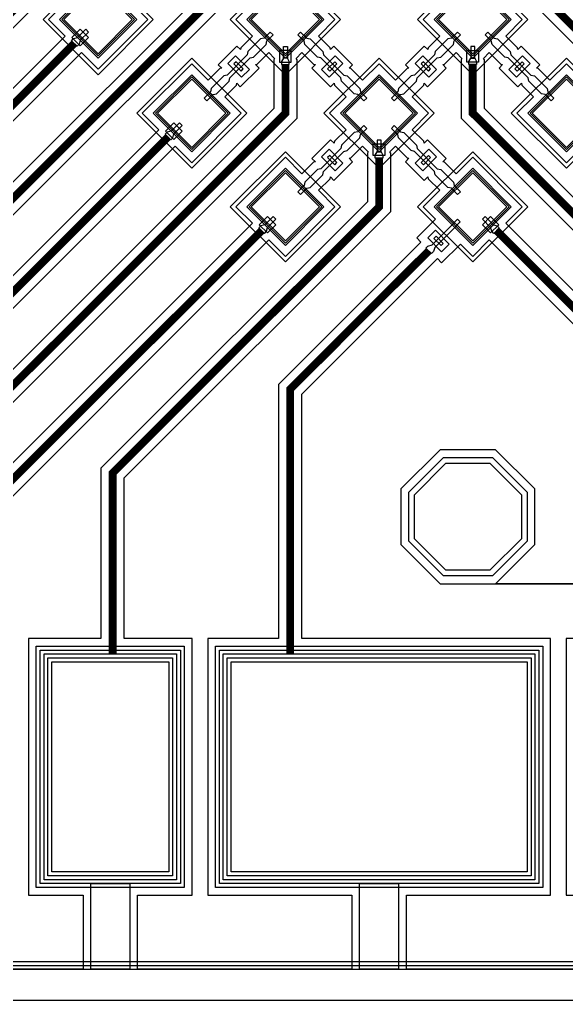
# Model space of a CAD drawing. Extents: x -87611 to 96139, y 77822 to 138139.
# Drawn here: x -21183 to -20481, y 109859 to 111119 of the extents above; entities that cross this region are included whole.
import ezdxf

# ---------------------------------------------------------------- set-up
doc = ezdxf.new("R2010")
doc.units = 0
doc.header["$MEASUREMENT"] = 0
doc.layers.get('0').update_dxf_attribs({"color": 6})
for name, color, linetype in [('L10D0 Abs', 4, 'Continuous'), ('L12D0 Etch', 190, 'Continuous'), ('L14D0 Au', 2, 'Continuous'), ('L15D0 PVIA', 7, 'Continuous'), ('L18D0 SU8', 7, 'Continuous'), ('L1D0 Plug', 200, 'Continuous'), ('L3D0 Base', 3, 'Continuous'), ('L4D0 Cntr', 1, 'Continuous'), ('L50D0 SiO2', 52, 'Continuous'), ('L7D0 DE', 42, 'Continuous'), ('L8D0 Wire', 5, 'Continuous'), ('L9D0 Cont', 30, 'Continuous')]:
    doc.layers.add(name, color=color, linetype=linetype)

# ---------------------------------------------------------------- blocks, each defined once
blk = doc.blocks.new('32PAD')
at = {"layer": 'L14D0 Au'}
blk.add_lwpolyline([(-80, 10), (-80, 290), (80, 290), (80, 10)], close=True, dxfattribs=at)
at = {"layer": 'L15D0 PVIA'}
blk.add_lwpolyline([(-75, 15), (-75, 285), (75, 285), (75, 15)], close=True, dxfattribs=at)
at = {"layer": 'L3D0 Base'}
for points in [[(-25, 300), (-25, 410), (25, 410), (25, 300)], [(-90, 0), (-90, 300), (90, 300), (90, 0)]]:
    blk.add_lwpolyline(points, close=True, dxfattribs=at)
at = {"layer": 'L4D0 Cntr'}
blk.add_lwpolyline([(-85, 5), (-85, 295), (85, 295), (85, 5)], close=True, dxfattribs=at)
at = {"layer": 'L8D0 Wire'}
blk.add_lwpolyline([(-95, -5), (-95, 305), (95, 305), (95, -5)], close=True, dxfattribs=at)
blk = doc.blocks.new('_32PADS')
at = {"layer": 'L14D0 Au'}
blk.add_lwpolyline([(-195, -1340), (-195, -1060), (195, -1060), (195, -1340)], close=True, dxfattribs=at)
at = {"layer": 'L15D0 PVIA'}
blk.add_lwpolyline([(-190, -1335), (-190, -1065), (190, -1065), (190, -1335)], close=True, dxfattribs=at)
at = {"layer": 'L3D0 Base'}
for points in [[(-205, -1350), (-205, -1050), (205, -1050), (205, -1350)], [(-25, -1460), (-25, -1350), (25, -1350), (25, -1460)]]:
    blk.add_lwpolyline(points, close=True, dxfattribs=at)
at = {"layer": 'L4D0 Cntr'}
blk.add_lwpolyline([(-200, -1345), (-200, -1055), (200, -1055), (200, -1345)], close=True, dxfattribs=at)
at = {"layer": 'L8D0 Wire'}
blk.add_lwpolyline([(-210, -1355), (-210, -1045), (210, -1045), (210, -1355)], close=True, dxfattribs=at)
at = {"rotation": 180}
blk.add_blockref('32PAD', (-345, -1050), dxfattribs=at)
blk = doc.blocks.new('_PRBE_BTM')
at = {"layer": 'L1D0 Plug'}
blk.add_lwpolyline([(-25, -12.5), (-25, 12.5), (-11, 12.5), (-11, -12.5)], close=True, dxfattribs=at)
at = {"layer": 'L3D0 Base'}
for points in [[(-55, 2.5), (-45, 2.5), (-45, -2.5), (-55, -2.5)], [(-3.75, -5), (-8.75, -2.5), (-45, -2.5), (-45, 2.5), (-8.75, 2.5), (-3.75, 5), (0, 5), (0, -5)]]:
    blk.add_lwpolyline(points, close=True, dxfattribs=at)
at = {"layer": 'L9D0 Cont'}
blk.add_lwpolyline([(-20, -6.5), (-20, 6.5), (-16, 6.5), (-16, -6.5)], close=True, dxfattribs=at)
blk = doc.blocks.new('_32CONN_BTM')
at = {"layer": 'L1D0 Plug'}
blk.add_lwpolyline([(-7, -12.5), (-7, 12.5), (7, 12.5), (7, -12.5)], close=True, dxfattribs=at)
at = {"layer": 'L3D0 Base'}
for points in [[(-50, 2.5), (-60, 2.5), (-60, -2.5), (-50, -2.5)], [(-45, -5), (-48.75, -2.5), (-50, -2.5), (-50, 2.5), (-48.75, 2.5), (-45, 5), (-22, 5), (-18.25, 2.5), (18.25, 2.5), (22, 5), (45, 5), (48.75, 2.5), (50, 2.5), (50, -2.5), (48.75, -2.5), (45, -5), (22, -5), (18.25, -2.5), (-18.25, -2.5), (-22, -5)], [(50, 2.5), (60, 2.5), (60, -2.5), (50, -2.5)]]:
    blk.add_lwpolyline(points, close=True, dxfattribs=at)
at = {"layer": 'L9D0 Cont'}
blk.add_lwpolyline([(-2, -6.5), (-2, 6.5), (2, 6.5), (2, -6.5)], close=True, dxfattribs=at)
blk = doc.blocks.new('_32PRBE_TOP')
at = {"layer": 'L50D0 SiO2', "linetype": 'Continuous'}
blk.add_lwpolyline([(3.223, 7.5), (18.223, 7.5), (18.223, -7.5), (3.223, -7.5)], close=True, dxfattribs=at)
at = {"layer": 'L8D0 Wire'}
for points in [[(0, 5), (3.75, 5), (8.223, 2.5), (8.223, -2.5), (3.75, -5), (0, -5)], [(23.223, 2.5), (8.223, 2.5), (8.223, -2.5), (23.223, -2.5)]]:
    blk.add_lwpolyline(points, close=True, dxfattribs=at)
blk = doc.blocks.new('_32TRCE70')
at = {"layer": 'L14D0 Au'}
for points in [[(-114, 135.2), (-966.8, 988)], [(-813, 912), (-282.8, 381.8), (-304.1, 360.6), (-240.4, 297), (-219.2, 318.2), (-204.3, 303.3), (-202, 302.9), (-206.5, 298.4), (-182.4, 274.4), (-178, 278.8), (-177.5, 276.5), (-162.6, 261.6), (-183.8, 240.4), (-120.2, 176.8), (-56.6, 240.4), (-77.8, 261.6), (-62.9, 276.5), (-62.4, 278.8), (-58, 274.4), (-33.9, 298.4), (-38.4, 302.9), (-36.1, 303.3), (-21.2, 318.2), (0, 297), (21.2, 318.2), (36.1, 303.3), (38.4, 302.9), (33.9, 298.4), (58, 274.4), (62.4, 278.8), (62.9, 276.5), (77.8, 261.6), (56.6, 240.4), (77.8, 219.2)], [(-585, 804.2), (-135.2, 354.4), (-135.2, 291.9), (-134.1, 290.2), (-141.4, 282.8), (-156.3, 297.7), (-158.6, 298.2), (-154.1, 302.6), (-178.2, 326.7), (-182.7, 322.2), (-183.1, 324.5), (-198, 339.4), (-176.8, 360.6), (-240.4, 424.3), (-261.6, 403.1), (-783, 924.4)], [(-357, 696.4), (-162.6, 502), (-183.8, 480.8), (-120.2, 417.2), (-99, 438.4), (-84.1, 423.5), (-81.8, 423.1), (-86.3, 418.6), (-62.2, 394.6), (-57.8, 399), (-57.3, 396.7), (-42.4, 381.8), (-63.6, 360.6), (-42.4, 339.4), (-57.3, 324.5), (-57.8, 322.2), (-62.2, 326.7), (-86.3, 302.6), (-81.8, 298.2), (-84.1, 297.7), (-99, 282.8), (-106.3, 290.2), (-105.2, 291.9), (-105.2, 366.8), (-555, 816.6)], [(-327, 964.8), (-149.6, 964.8), (-200, 914.5), (-200, 843.2), (-149.6, 792.8), (-78.4, 792.8), (-28, 843.2), (-28, 914.5), (-78.4, 964.8), (-327, 964.8)], [(-327, 1035), (-240, 1035), (-240, 1365), (-310, 1365)], [(-310, 1460), (-35, 1460), (-35, 1365), (-220, 1365), (-220, 1035), (99, 1035), (99, 721.3), (-75, 547.3), (-80.3, 552.6), (-104.3, 528.6), (-120.2, 544.5), (-141.4, 523.3), (-327, 708.8)], [(555, 936.8), (141.4, 523.3), (120.2, 544.5), (56.6, 480.8), (77.8, 459.6), (62.9, 444.8), (62.4, 442.4), (58, 446.9), (33.9, 422.9), (38.4, 418.4), (36.1, 417.9), (21.2, 403.1), (13.9, 410.4), (15, 412.1), (15, 474.6), (357, 816.6), (357, 1035), (450, 1035), (450, 1365), (380, 1365), (380, 1460), (540, 1460)], [(773.4, 1035), (105.2, 366.8), (105.2, 291.9), (106.3, 290.2), (99, 282.8), (84.1, 297.7), (81.8, 298.2), (86.3, 302.6), (62.2, 326.7), (57.8, 322.2), (57.3, 324.5), (42.4, 339.4), (63.6, 360.6), (42.4, 381.8), (57.3, 396.7), (57.8, 399), (62.2, 394.6), (86.3, 418.6), (81.8, 423.1), (84.1, 423.5), (99, 438.4), (120.2, 417.2), (183.8, 480.8), (162.6, 502), (585, 924.4)], [(120.2, 176.8), (183.8, 240.4), (162.6, 261.6), (177.5, 276.5), (178, 278.8), (182.4, 274.4), (206.5, 298.4), (202, 302.9), (204.3, 303.3), (219.2, 318.2), (240.4, 297), (304.1, 360.6), (282.8, 381.8), (921, 1020)], [(975.6, 996.8), (105.2, 126.4)]]:
    blk.add_lwpolyline(points, dxfattribs=at)
for points in [[(-21.2, 403.1), (-36.1, 417.9), (-38.4, 418.4), (-33.9, 422.9), (-58, 446.9), (-62.4, 442.4), (-62.9, 444.8), (-77.8, 459.6), (-56.6, 480.8), (-72.5, 496.7), (-48.4, 520.8), (-53.7, 526.1), (129, 708.8), (129, 1035), (220, 1035), (220, 1365), (35, 1365), (35, 1460), (310, 1460), (310, 1365), (240, 1365), (240, 1035), (327, 1035), (327, 829), (-15, 487), (-15, 412.1), (-13.9, 410.4)], [(141.4, 282.8), (134.1, 290.2), (135.2, 291.9), (135.2, 354.4), (813, 1032.2), (813, 1035), (893.6, 1035), (261.6, 403.1), (240.4, 424.3), (176.8, 360.6), (198, 339.4), (183.1, 324.5), (182.7, 322.2), (178.2, 326.7), (154.1, 302.6), (158.6, 298.2), (156.3, 297.7)]]:
    blk.add_lwpolyline(points, close=True, dxfattribs=at)
at = {"layer": 'L3D0 Base', "const_width": 10}
for points in [[(-63.6, 537.4), (114, 715), (114, 1055)], [(53, 654.1), (114, 715), (114, 1055)]]:
    blk.add_lwpolyline(points, dxfattribs=at)
at = {"layer": 'L8D0 Wire', "const_width": 10}
for points in [[(-981.8, 1055), (-981.8, 981.8), (-120.2, 120.2), (-57.7, 120.2)], [(-271, 391.2), (-798, 918.2), (-798, 1055)], [(-120.2, 298.1), (-120.2, 360.6), (-570, 810.4), (-570, 1055)], [(-150.8, 511.4), (-342, 702.6), (-342, 1055)], [(0, 418.3), (0, 480.8), (342, 822.8), (342, 1055)], [(120.2, 298.1), (120.2, 360.6), (798, 1038.4), (798, 1055)], [(150.8, 511.4), (570, 930.6), (570, 1055)], [(271, 391.2), (914.8, 1035), (981.8, 1035), (981.8, 1055)]]:
    blk.add_lwpolyline(points, dxfattribs=at)
at = {"linetype": 'Continuous'}
for name, p, rotation in [('_PRBE_BTM', (-63.6, 537.4), 45), ('_32PRBE_TOP', (-150.8, 511.4), 315), ('_32CONN_BTM', (-60.1, 420.7), 315), ('_32PRBE_TOP', (0, 418.3), 270), ('_32PRBE_TOP', (-271, 391.2), 315), ('_32CONN_BTM', (-180.3, 300.5), 315), ('_32CONN_BTM', (60.1, 300.5), 315), ('_32PRBE_TOP', (-120.2, 298.1), 270)]:
    blk.add_blockref(name, p, dxfattribs=dict(at, rotation=rotation))
at = {"linetype": 'Continuous', "xscale": -1}
for name, p, rotation in [('_32PRBE_TOP', (150.8, 511.4), 45), ('_32CONN_BTM', (60.1, 420.7), 45), ('_32PRBE_TOP', (271, 391.2), 45), ('_32CONN_BTM', (-60.1, 300.5), 45), ('_32CONN_BTM', (180.3, 300.5), 45), ('_32PRBE_TOP', (120.2, 298.1), 90)]:
    blk.add_blockref(name, p, dxfattribs=dict(at, rotation=rotation))
blk = doc.blocks.new('PIX70')
at = {"layer": 'L3D0 Base'}
blk.add_lwpolyline([(-35, -35), (-35, 35), (35, 35), (35, -35)], close=True, dxfattribs=at)
at = {"layer": 'L4D0 Cntr'}
blk.add_lwpolyline([(-33, -33), (-33, 33), (33, 33), (33, -33)], close=True, dxfattribs=at)
at = {"layer": 'L7D0 DE'}
blk.add_lwpolyline([(-50, -50), (-50, 50), (50, 50), (50, -50)], close=True, dxfattribs=at)
blk = doc.blocks.new('PIX70A')
at = {"layer": 'L10D0 Abs'}
blk.add_lwpolyline([(-31, -31), (-31, 31), (31, 31), (31, -31)], close=True, dxfattribs=at)
at = {"linetype": 'Continuous'}
blk.add_blockref('PIX70', (0, 0), dxfattribs=at)
blk = doc.blocks.new('_SU8_POST')
at = {"layer": 'L18D0 SU8'}
blk.add_lwpolyline([(-28.5, -68.5), (-68.5, -28.5), (-68.5, 28.5), (-28.5, 68.5), (28.5, 68.5), (68.5, 28.5), (68.5, -28.5), (28.5, -68.5)], close=True, dxfattribs=at)
at = {"layer": 'L3D0 Base'}
blk.add_lwpolyline([(-31.5, -76), (-76, -31.5), (-76, 31.5), (-31.5, 76), (31.5, 76), (76, 31.5), (76, -31.5), (31.5, -76)], close=True, dxfattribs=at)
blk = doc.blocks.new('$32_70_A')
at = {"layer": 'L12D0 Etch'}
blk.add_lwpolyline([(0, 0), (0, 2950), (50, 2950), (50, 50), (2950, 50), (2950, 2950), (0, 2950), (0, 3000), (3000, 3000), (3000, 0)], close=True, dxfattribs=at)
at = {"layer": 'L3D0 Base'}
blk.add_lwpolyline([(0, 0), (0, 2960), (40, 2960), (40, 40), (2960, 40), (2960, 2960), (0, 2960), (0, 3000), (3000, 3000), (3000, 0)], close=True, dxfattribs=at)
at = {"layer": 'L4D0 Cntr'}
blk.add_lwpolyline([(0, 0), (0, 2955), (45, 2955), (45, 45), (2955, 45), (2955, 2955), (0, 2955), (0, 3000), (3000, 3000), (3000, 0)], close=True, dxfattribs=at)
at = {"layer": 'L7D0 DE'}
blk.add_lwpolyline([(0, 0), (0, 2960), (40, 2960), (40, 40), (2960, 40), (2960, 2960), (0, 2960), (0, 3000), (3000, 3000), (3000, 0)], close=True, dxfattribs=at)
blk.add_blockref('_32PADS', (1500, 1500))
for name, p, rotation in [('_32TRCE70', (1500, 1500), 90), ('_32TRCE70', (1500, 1500), 180), ('PIX70A', (1139.376, 1259.584), 45), ('PIX70A', (1379.792, 1259.584), 135), ('PIX70A', (1620.208, 1259.584), 135), ('PIX70A', (1259.584, 1139.376), 135), ('PIX70A', (1500, 1139.376), 135), ('PIX70A', (1740.416, 1139.376), 135), ('PIX70A', (1379.792, 1019.167), 135), ('PIX70A', (1620.208, 1019.167), 135), ('_SU8_POST', (1614, 621.188), 315)]:
    blk.add_blockref(name, p, dxfattribs=dict(rotation=rotation))

msp = doc.modelspace()

# ---------------------------------------------------------------- block references
at = {"linetype": 'Continuous'}
msp.add_blockref('$32_70_A', (-22221.7, 109858.9), dxfattribs=at)

doc.saveas('drawing.dxf')
